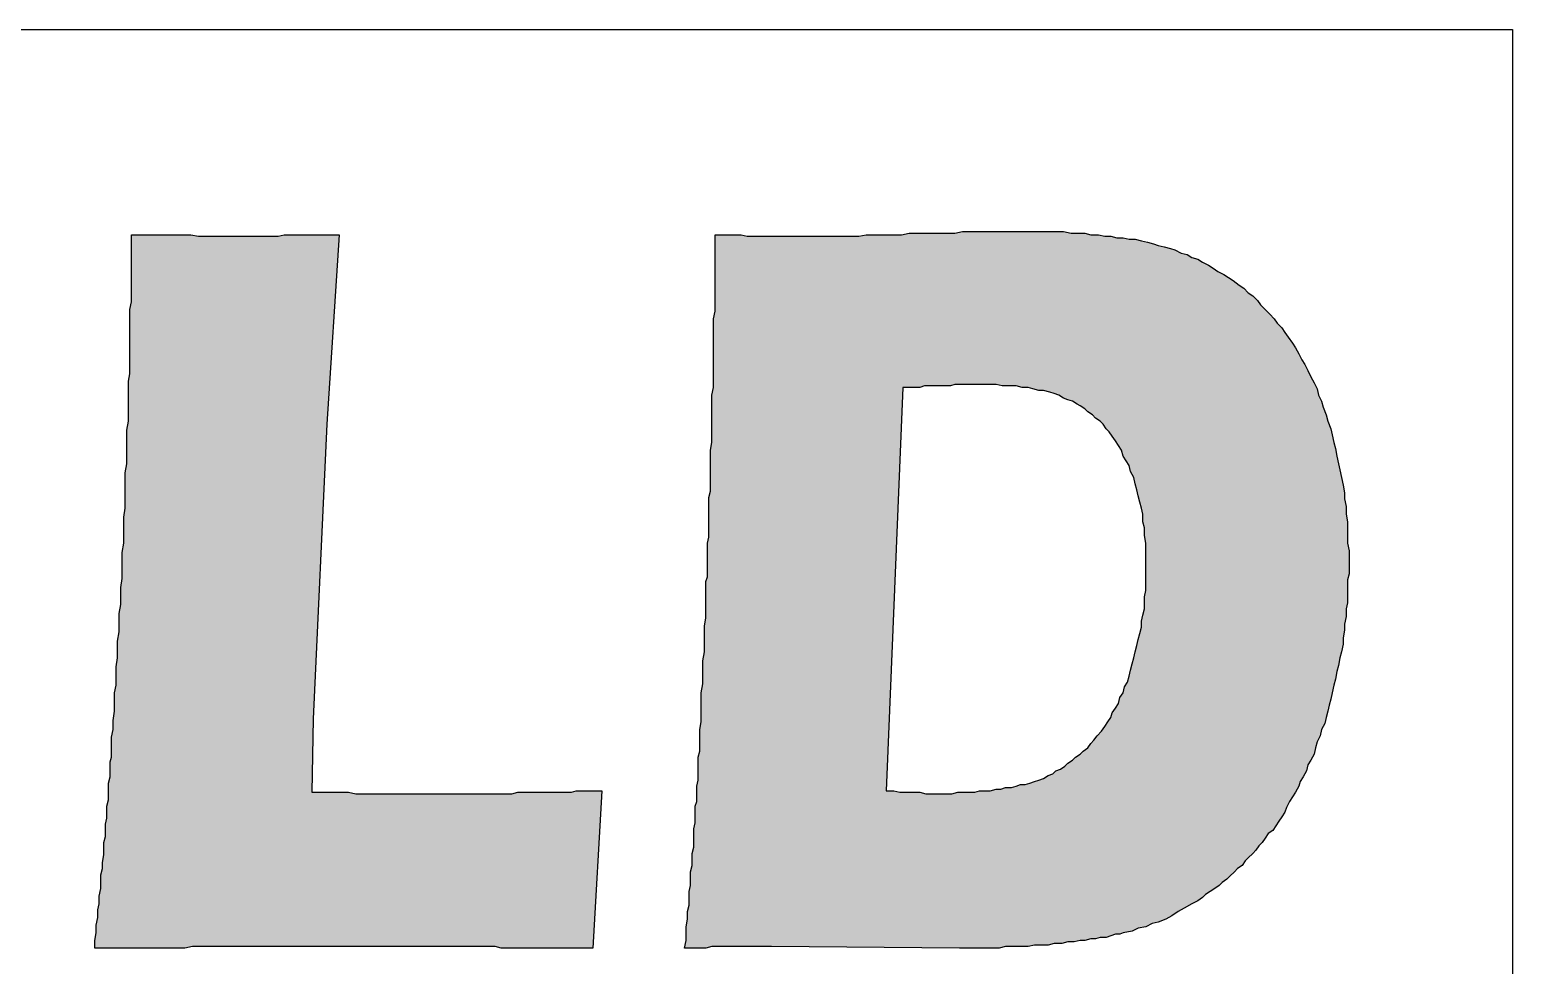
# Model space of a CAD drawing. Extents: x 0 to 37.6, y 0 to 24.
# Drawn here: x 34.696 to 35.5, y 6.915 to 7.422 of the extents above; entities that cross this region are included whole.
import ezdxf

# ---------------------------------------------------------------- set-up
doc = ezdxf.new("R2010")
doc.units = 0
doc.header["$LTSCALE"] = 10
doc.header["$MEASUREMENT"] = 0
doc.layers.add('BDR-18', color=1, linetype='Continuous')

# ---------------------------------------------------------------- blocks, each defined once
blk = doc.blocks.new('hel_logo_borderless')
at = {"layer": 'BDR-18', "linetype": 'ByBlock'}
h = blk.add_hatch(color=256, dxfattribs=at)
h.dxf.hatch_style = 1
h.paths.add_polyline_path([(2.23174, 1.37716), (2.23174, 1.3813), (2.23257, 1.38544), (2.23257, 1.38958), (2.2334, 1.39372), (2.2334, 1.39786), (2.23422, 1.40117), (2.23422, 1.40531), (2.23505, 1.40945), (2.23505, 1.41276), (2.23505, 1.4169), (2.23588, 1.42021), (2.23588, 1.42353), (2.23671, 1.42767), (2.23671, 1.43098), (2.23671, 1.43429), (2.23754, 1.4376), (2.23754, 1.44091), (2.23754, 1.44423), (2.23836, 1.44754), (2.23836, 1.45085), (2.23836, 1.45416), (2.23919, 1.45748), (2.23919, 1.46079), (2.23919, 1.46327), (2.23919, 1.46658), (2.24002, 1.4699), (2.24002, 1.47238), (2.24002, 1.47569), (2.24002, 1.47818), (2.24085, 1.48066), (2.24085, 1.48397), (2.24085, 1.48646), (2.24085, 1.49142), (2.24168, 1.49556), (2.24168, 1.50053), (2.2425, 1.5055), (2.2425, 1.51047), (2.2425, 1.51544), (2.24333, 1.51958), (2.24333, 1.52455), (2.24333, 1.52951), (2.24416, 1.53448), (2.24416, 1.53945), (2.24416, 1.54359), (2.24499, 1.54856), (2.24499, 1.55353), (2.24499, 1.55849), (2.24582, 1.56346), (2.24582, 1.5676), (2.24582, 1.57257), (2.24664, 1.57754), (2.24664, 1.58251), (2.24664, 1.58665), (2.24664, 1.59162), (2.24747, 1.59658), (2.24747, 1.60155), (2.24747, 1.60569), (2.24747, 1.61066), (2.2483, 1.61563), (2.2483, 1.6206), (2.2483, 1.62474), (2.2483, 1.62971), (2.2483, 1.63467), (2.24913, 1.63964), (2.24913, 1.64378), (2.24913, 1.64875), (2.24913, 1.65372), (2.24913, 1.65786), (2.24996, 1.66283), (2.24996, 1.66697), (2.24996, 1.67111), (2.24996, 1.67607), (2.24996, 1.68021), (2.24996, 1.68436), (2.25078, 1.6885), (2.25078, 1.69264), (2.25078, 1.69678), (2.25078, 1.70092), (2.25078, 1.70423), (2.25078, 1.70837), (2.25078, 1.71251), (2.25078, 1.71582), (2.25078, 1.71996), (2.25078, 1.72327), (2.25161, 1.72741), (2.25161, 1.73072), (2.25161, 1.73404), (2.25161, 1.73818), (2.25161, 1.74149), (2.25161, 1.7448), (2.25161, 1.74811), (2.25161, 1.75143), (2.25161, 1.75474), (2.25161, 1.75805), (2.25161, 1.76053), (2.25161, 1.76385), (2.25575, 1.76385), (2.25989, 1.76385), (2.26403, 1.76385), (2.26817, 1.76385), (2.27231, 1.76385), (2.27645, 1.76385), (2.27977, 1.76385), (2.28391, 1.76385), (2.28805, 1.76302), (2.29136, 1.76302), (2.2955, 1.76302), (2.29881, 1.76302), (2.30212, 1.76302), (2.30543, 1.76302), (2.30957, 1.76302), (2.31289, 1.76302), (2.31454, 1.76302), (2.31703, 1.76302), (2.31951, 1.76302), (2.32282, 1.76302), (2.32531, 1.76302), (2.32779, 1.76302), (2.3311, 1.76302), (2.33442, 1.76385), (2.33773, 1.76385), (2.34104, 1.76385), (2.34435, 1.76385), (2.34849, 1.76385), (2.3518, 1.76385), (2.35594, 1.76385), (2.36008, 1.76385), (2.36422, 1.76385), (2.3576, 1.66117), (2.35015, 1.50136), (2.34932, 1.46162), (2.3518, 1.46162), (2.35429, 1.46162), (2.3576, 1.46162), (2.36008, 1.46162), (2.36257, 1.46162), (2.36505, 1.46162), (2.36919, 1.46162), (2.37333, 1.46079), (2.37747, 1.46079), (2.38161, 1.46079), (2.38492, 1.46079), (2.38906, 1.46079), (2.39155, 1.46079), (2.39486, 1.46079), (2.39735, 1.46079), (2.39983, 1.46079), (2.40231, 1.46079), (2.40645, 1.46079), (2.41059, 1.46079), (2.41391, 1.46079), (2.41805, 1.46079), (2.42219, 1.46079), (2.42633, 1.46079), (2.42964, 1.46079), (2.43378, 1.46079), (2.43709, 1.46079), (2.44123, 1.46079), (2.44454, 1.46079), (2.44785, 1.46079), (2.45117, 1.46079), (2.45448, 1.46079), (2.45779, 1.46079), (2.4611, 1.46162), (2.46442, 1.46162), (2.46773, 1.46162), (2.47104, 1.46162), (2.47352, 1.46162), (2.47684, 1.46162), (2.47932, 1.46162), (2.48263, 1.46162), (2.48512, 1.46162), (2.4876, 1.46162), (2.49008, 1.46162), (2.49257, 1.46244), (2.49505, 1.46244), (2.49754, 1.46244), (2.5025, 1.46244), (2.50664, 1.46244), (2.50168, 1.37716), (2.49754, 1.37716), (2.4934, 1.37716), (2.48926, 1.37716), (2.48512, 1.37716), (2.48098, 1.37716), (2.47684, 1.37716), (2.4727, 1.37716), (2.46856, 1.37716), (2.46442, 1.37716), (2.46028, 1.37716), (2.45614, 1.37716), (2.452, 1.37716), (2.44868, 1.37798), (2.44454, 1.37798), (2.4404, 1.37798), (2.43626, 1.37798), (2.43212, 1.37798), (2.42881, 1.37798), (2.42467, 1.37798), (2.42053, 1.37798), (2.41639, 1.37798), (2.41308, 1.37798), (2.40894, 1.37798), (2.4048, 1.37798), (2.40149, 1.37798), (2.39735, 1.37798), (2.39321, 1.37798), (2.38989, 1.37798), (2.38575, 1.37798), (2.38244, 1.37798), (2.3783, 1.37798), (2.37416, 1.37798), (2.37168, 1.37798), (2.36919, 1.37798), (2.36671, 1.37798), (2.36422, 1.37798), (2.36174, 1.37798), (2.35926, 1.37798), (2.35677, 1.37798), (2.35429, 1.37798), (2.34932, 1.37798), (2.34435, 1.37798), (2.34021, 1.37798), (2.33524, 1.37798), (2.33027, 1.37798), (2.32531, 1.37798), (2.32117, 1.37798), (2.3162, 1.37798), (2.31123, 1.37798), (2.30709, 1.37798), (2.30212, 1.37798), (2.29798, 1.37798), (2.29384, 1.37798), (2.28887, 1.37798), (2.28473, 1.37798), (2.28059, 1.37716), (2.27645, 1.37716), (2.27231, 1.37716), (2.26817, 1.37716), (2.26403, 1.37716), (2.25989, 1.37716), (2.25575, 1.37716), (2.25161, 1.37716), (2.24747, 1.37716), (2.24333, 1.37716), (2.23919, 1.37716), (2.23588, 1.37716)])
h = blk.add_hatch(color=256, dxfattribs=at)
h.dxf.hatch_style = 1
h.paths.add_polyline_path([(2.66066, 1.46244), (2.6648, 1.46244), (2.66811, 1.46162), (2.67142, 1.46162), (2.67556, 1.46162), (2.67887, 1.46162), (2.68219, 1.46079), (2.68633, 1.46079), (2.69047, 1.46079), (2.69295, 1.46079), (2.69626, 1.46079), (2.69958, 1.46162), (2.70289, 1.46162), (2.70537, 1.46162), (2.70868, 1.46162), (2.71117, 1.46244), (2.71448, 1.46244), (2.71696, 1.46244), (2.72028, 1.46327), (2.72276, 1.46327), (2.72524, 1.4641), (2.72856, 1.4641), (2.73104, 1.46493), (2.73352, 1.46576), (2.73601, 1.46576), (2.73849, 1.46658), (2.74098, 1.46741), (2.74346, 1.46824), (2.74594, 1.46907), (2.74843, 1.47072), (2.75091, 1.47155), (2.75257, 1.47321), (2.75505, 1.47404), (2.75754, 1.47569), (2.75919, 1.47735), (2.76168, 1.479), (2.76333, 1.48066), (2.76582, 1.48232), (2.76747, 1.48397), (2.76996, 1.48563), (2.77161, 1.48811), (2.77327, 1.48977), (2.77493, 1.49225), (2.77741, 1.49474), (2.77907, 1.49722), (2.78072, 1.4997), (2.78238, 1.50219), (2.78321, 1.50467), (2.78486, 1.50716), (2.78652, 1.50964), (2.78735, 1.51295), (2.789, 1.51544), (2.78983, 1.51875), (2.79149, 1.52123), (2.79231, 1.52455), (2.79314, 1.52786), (2.79397, 1.53117), (2.7948, 1.53448), (2.79563, 1.53779), (2.79645, 1.54111), (2.79728, 1.54442), (2.79811, 1.54773), (2.79894, 1.55104), (2.79894, 1.55435), (2.79977, 1.55767), (2.80059, 1.56098), (2.80059, 1.56429), (2.80059, 1.5676), (2.80142, 1.57092), (2.80142, 1.57423), (2.80142, 1.57754), (2.80142, 1.58085), (2.80142, 1.58416), (2.80142, 1.58913), (2.80142, 1.59244), (2.80142, 1.59658), (2.80059, 1.60072), (2.80059, 1.60486), (2.79977, 1.60818), (2.79977, 1.61232), (2.79894, 1.61563), (2.79811, 1.61894), (2.79728, 1.62225), (2.79645, 1.62557), (2.79563, 1.62888), (2.7948, 1.63219), (2.79314, 1.6355), (2.79231, 1.63881), (2.79066, 1.6413), (2.789, 1.64378), (2.78817, 1.64709), (2.78652, 1.64958), (2.78486, 1.65206), (2.78321, 1.65455), (2.78155, 1.65703), (2.77989, 1.65869), (2.77824, 1.66117), (2.77658, 1.66283), (2.7741, 1.66448), (2.77244, 1.66614), (2.76996, 1.66779), (2.7683, 1.66945), (2.76582, 1.67111), (2.76416, 1.67193), (2.76168, 1.67359), (2.75919, 1.67442), (2.75671, 1.67525), (2.75423, 1.6769), (2.75174, 1.67773), (2.74926, 1.67856), (2.74594, 1.67939), (2.74346, 1.67939), (2.74015, 1.68021), (2.73766, 1.68104), (2.73435, 1.68104), (2.73104, 1.68187), (2.7269, 1.68187), (2.72359, 1.68187), (2.72028, 1.6827), (2.71614, 1.6827), (2.71282, 1.6827), (2.70786, 1.6827), (2.70537, 1.6827), (2.70289, 1.6827), (2.7004, 1.6827), (2.69792, 1.6827), (2.69544, 1.68187), (2.69295, 1.68187), (2.68964, 1.68187), (2.68715, 1.68187), (2.68467, 1.68187), (2.68136, 1.68187), (2.67887, 1.68104), (2.67556, 1.68104), (2.67225, 1.68104), (2.66977, 1.68104)], flags=16)
h.paths.add_polyline_path([(2.55136, 1.37716), (2.55219, 1.3813), (2.55219, 1.38544), (2.55219, 1.38875), (2.55301, 1.39289), (2.55301, 1.39703), (2.55384, 1.40034), (2.55384, 1.40448), (2.55384, 1.40779), (2.55467, 1.41111), (2.55467, 1.41525), (2.55467, 1.41856), (2.5555, 1.42187), (2.5555, 1.42518), (2.5555, 1.42849), (2.55633, 1.43181), (2.55633, 1.43512), (2.55633, 1.43843), (2.55633, 1.44174), (2.55715, 1.44506), (2.55715, 1.44754), (2.55715, 1.45085), (2.55715, 1.45416), (2.55798, 1.45665), (2.55798, 1.45996), (2.55798, 1.46244), (2.55798, 1.46493), (2.55881, 1.46824), (2.55881, 1.47072), (2.55881, 1.47321), (2.55881, 1.47569), (2.55881, 1.47818), (2.55881, 1.48066), (2.55964, 1.48397), (2.55964, 1.48811), (2.55964, 1.49142), (2.55964, 1.49556), (2.56047, 1.4997), (2.56047, 1.50385), (2.56047, 1.50716), (2.56047, 1.5113), (2.56047, 1.51544), (2.56129, 1.52041), (2.56129, 1.52455), (2.56129, 1.52869), (2.56129, 1.53283), (2.56212, 1.53779), (2.56212, 1.54193), (2.56212, 1.5469), (2.56212, 1.55187), (2.56295, 1.55601), (2.56295, 1.56098), (2.56295, 1.56346), (2.56295, 1.56595), (2.56295, 1.56843), (2.56295, 1.57092), (2.56295, 1.5734), (2.56295, 1.57588), (2.56378, 1.57837), (2.56378, 1.58085), (2.56378, 1.58416), (2.56378, 1.58665), (2.56378, 1.58913), (2.56378, 1.59162), (2.56378, 1.5941), (2.56378, 1.59658), (2.56461, 1.5999), (2.56461, 1.60238), (2.56461, 1.60486), (2.56461, 1.60735), (2.56461, 1.61066), (2.56461, 1.61314), (2.56461, 1.61563), (2.56461, 1.61894), (2.56461, 1.62142), (2.56543, 1.62474), (2.56543, 1.62722), (2.56543, 1.63053), (2.56543, 1.63467), (2.56543, 1.63881), (2.56543, 1.64295), (2.56543, 1.64709), (2.56626, 1.65123), (2.56626, 1.65537), (2.56626, 1.65869), (2.56626, 1.66283), (2.56626, 1.66614), (2.56626, 1.67028), (2.56626, 1.67359), (2.56626, 1.6769), (2.56709, 1.68104), (2.56709, 1.68436), (2.56709, 1.68684), (2.56709, 1.69015), (2.56709, 1.69346), (2.56709, 1.69678), (2.56709, 1.69926), (2.56709, 1.70257), (2.56709, 1.70506), (2.56709, 1.70754), (2.56709, 1.71085), (2.56709, 1.71334), (2.56709, 1.71582), (2.56709, 1.7183), (2.56792, 1.72244), (2.56792, 1.72658), (2.56792, 1.73072), (2.56792, 1.76385), (2.57123, 1.76385), (2.57454, 1.76385), (2.57868, 1.76385), (2.582, 1.76385), (2.58531, 1.76302), (2.58862, 1.76302), (2.59193, 1.76302), (2.59524, 1.76302), (2.59856, 1.76302), (2.60104, 1.76302), (2.60435, 1.76302), (2.60766, 1.76302), (2.61015, 1.76302), (2.61346, 1.76302), (2.61594, 1.76302), (2.61843, 1.76302), (2.62174, 1.76302), (2.62422, 1.76302), (2.62671, 1.76302), (2.63002, 1.76302), (2.63333, 1.76302), (2.63582, 1.76302), (2.63913, 1.76302), (2.64244, 1.76302), (2.64575, 1.76302), (2.64989, 1.76385), (2.65321, 1.76385), (2.65735, 1.76385), (2.66066, 1.76385), (2.6648, 1.76385), (2.66894, 1.76385), (2.67308, 1.76467), (2.67722, 1.76467), (2.68136, 1.76467), (2.6855, 1.76467), (2.68964, 1.76467), (2.69378, 1.76467), (2.69792, 1.76467), (2.70206, 1.7655), (2.70537, 1.7655), (2.70951, 1.7655), (2.71365, 1.7655), (2.71779, 1.7655), (2.7211, 1.7655), (2.72524, 1.7655), (2.72856, 1.7655), (2.7327, 1.7655), (2.73601, 1.7655), (2.74098, 1.7655), (2.74512, 1.7655), (2.74843, 1.7655), (2.75257, 1.7655), (2.75671, 1.7655), (2.76085, 1.76467), (2.76416, 1.76467), (2.7683, 1.76467), (2.77161, 1.76385), (2.77575, 1.76385), (2.77907, 1.76302), (2.78238, 1.76302), (2.78569, 1.76219), (2.789, 1.76219), (2.79231, 1.76136), (2.79563, 1.76136), (2.79894, 1.76053), (2.80225, 1.75971), (2.80556, 1.75888), (2.80805, 1.75805), (2.81136, 1.75722), (2.81467, 1.75639), (2.81716, 1.75557), (2.82047, 1.75391), (2.82378, 1.75308), (2.82626, 1.75143), (2.82958, 1.7506), (2.83206, 1.74894), (2.83537, 1.74729), (2.83786, 1.74563), (2.84034, 1.74397), (2.84365, 1.74232), (2.84614, 1.74066), (2.84862, 1.739), (2.85193, 1.73652), (2.85442, 1.73486), (2.8569, 1.73238), (2.85938, 1.73072), (2.86187, 1.72824), (2.86352, 1.72576), (2.86601, 1.72327), (2.86849, 1.72079), (2.87098, 1.7183), (2.87263, 1.71582), (2.87512, 1.71334), (2.87677, 1.71085), (2.87843, 1.70837), (2.88091, 1.70506), (2.88257, 1.70257), (2.88423, 1.69926), (2.88588, 1.69595), (2.88754, 1.69346), (2.88919, 1.69015), (2.89085, 1.68684), (2.89251, 1.68353), (2.89416, 1.68021), (2.89499, 1.6769), (2.89665, 1.67359), (2.89747, 1.67028), (2.89913, 1.66614), (2.89996, 1.66283), (2.90161, 1.65869), (2.90244, 1.65537), (2.90327, 1.65123), (2.9041, 1.64792), (2.90493, 1.64378), (2.90575, 1.63964), (2.90658, 1.63633), (2.90741, 1.63219), (2.90824, 1.62805), (2.90907, 1.62391), (2.90907, 1.6206), (2.90989, 1.61646), (2.90989, 1.61232), (2.91072, 1.60818), (2.91072, 1.60404), (2.91072, 1.60072), (2.91072, 1.59658), (2.91155, 1.59244), (2.91155, 1.5883), (2.91155, 1.58416), (2.91155, 1.58002), (2.91072, 1.57671), (2.91072, 1.57257), (2.91072, 1.56843), (2.91072, 1.56429), (2.90989, 1.56098), (2.90989, 1.55684), (2.90907, 1.5527), (2.90907, 1.54939), (2.90824, 1.54525), (2.90824, 1.54193), (2.90741, 1.53779), (2.90658, 1.53448), (2.90575, 1.53034), (2.90493, 1.52703), (2.9041, 1.52289), (2.90327, 1.51958), (2.90244, 1.51544), (2.90161, 1.51213), (2.90079, 1.50881), (2.89996, 1.5055), (2.89913, 1.50219), (2.8983, 1.49888), (2.89665, 1.49556), (2.89582, 1.49225), (2.89416, 1.48894), (2.89333, 1.48563), (2.89251, 1.48232), (2.89085, 1.479), (2.88919, 1.47652), (2.88837, 1.47321), (2.88671, 1.4699), (2.88505, 1.46741), (2.88423, 1.46493), (2.88257, 1.46162), (2.88091, 1.45913), (2.87926, 1.45665), (2.8776, 1.45334), (2.87677, 1.45085), (2.87512, 1.44837), (2.87346, 1.44588), (2.87181, 1.4434), (2.87015, 1.44091), (2.86767, 1.43926), (2.86601, 1.43677), (2.86435, 1.43429), (2.8627, 1.43263), (2.86104, 1.43015), (2.85938, 1.42849), (2.8569, 1.42601), (2.85524, 1.42435), (2.85359, 1.42187), (2.8511, 1.42021), (2.84945, 1.41856), (2.84696, 1.41607), (2.84531, 1.41442), (2.84282, 1.41276), (2.84117, 1.41111), (2.83868, 1.40945), (2.8362, 1.40779), (2.83372, 1.40614), (2.83206, 1.40448), (2.82958, 1.40283), (2.82626, 1.40117), (2.82212, 1.39869), (2.81881, 1.39703), (2.8155, 1.39455), (2.81219, 1.39289), (2.80805, 1.39123), (2.80473, 1.39041), (2.80142, 1.38875), (2.79728, 1.38792), (2.79397, 1.38627), (2.789, 1.38544), (2.78735, 1.38461), (2.78486, 1.38461), (2.78238, 1.38378), (2.77989, 1.38295), (2.77658, 1.38295), (2.7741, 1.38212), (2.77161, 1.38212), (2.7683, 1.3813), (2.76582, 1.3813), (2.76251, 1.38047), (2.75919, 1.38047), (2.75588, 1.37964), (2.75174, 1.37964), (2.74843, 1.37881), (2.74512, 1.37881), (2.74098, 1.37881), (2.73766, 1.37798), (2.73352, 1.37798), (2.72938, 1.37798), (2.72524, 1.37798), (2.72193, 1.37716), (2.71779, 1.37716), (2.71365, 1.37716), (2.70951, 1.37716), (2.70454, 1.37716), (2.7004, 1.37716), (2.59856, 1.37798), (2.59442, 1.37798), (2.59193, 1.37798), (2.59028, 1.37798), (2.58779, 1.37798), (2.58531, 1.37798), (2.582, 1.37798), (2.57951, 1.37798), (2.5762, 1.37798), (2.57289, 1.37798), (2.5704, 1.37798), (2.56626, 1.37798), (2.56295, 1.37716), (2.55964, 1.37716), (2.5555, 1.37716)])
for points in [[(2.23174, 1.37716), (2.23174, 1.3813), (2.23257, 1.38544), (2.23257, 1.38958), (2.2334, 1.39372), (2.2334, 1.39786), (2.23422, 1.40117), (2.23422, 1.40531), (2.23505, 1.40945), (2.23505, 1.41276), (2.23505, 1.4169), (2.23588, 1.42021), (2.23588, 1.42353), (2.23671, 1.42767), (2.23671, 1.43098), (2.23671, 1.43429), (2.23754, 1.4376), (2.23754, 1.44091), (2.23754, 1.44423), (2.23836, 1.44754), (2.23836, 1.45085), (2.23836, 1.45416), (2.23919, 1.45748), (2.23919, 1.46079), (2.23919, 1.46327), (2.23919, 1.46658), (2.24002, 1.4699), (2.24002, 1.47238), (2.24002, 1.47569), (2.24002, 1.47818), (2.24085, 1.48066), (2.24085, 1.48397), (2.24085, 1.48646), (2.24085, 1.49142), (2.24168, 1.49556), (2.24168, 1.50053), (2.2425, 1.5055), (2.2425, 1.51047), (2.2425, 1.51544), (2.24333, 1.51958), (2.24333, 1.52455), (2.24333, 1.52951), (2.24416, 1.53448), (2.24416, 1.53945), (2.24416, 1.54359), (2.24499, 1.54856), (2.24499, 1.55353), (2.24499, 1.55849), (2.24582, 1.56346), (2.24582, 1.5676), (2.24582, 1.57257), (2.24664, 1.57754), (2.24664, 1.58251), (2.24664, 1.58665), (2.24664, 1.59162), (2.24747, 1.59658), (2.24747, 1.60155), (2.24747, 1.60569), (2.24747, 1.61066), (2.2483, 1.61563), (2.2483, 1.6206), (2.2483, 1.62474), (2.2483, 1.62971), (2.2483, 1.63467), (2.24913, 1.63964), (2.24913, 1.64378), (2.24913, 1.64875), (2.24913, 1.65372), (2.24913, 1.65786), (2.24996, 1.66283), (2.24996, 1.66697), (2.24996, 1.67111), (2.24996, 1.67607), (2.24996, 1.68021), (2.24996, 1.68436), (2.25078, 1.6885), (2.25078, 1.69264), (2.25078, 1.69678), (2.25078, 1.70092), (2.25078, 1.70423), (2.25078, 1.70837), (2.25078, 1.71251), (2.25078, 1.71582), (2.25078, 1.71996), (2.25078, 1.72327), (2.25161, 1.72741), (2.25161, 1.73072), (2.25161, 1.73404), (2.25161, 1.73818), (2.25161, 1.74149), (2.25161, 1.7448), (2.25161, 1.74811), (2.25161, 1.75143), (2.25161, 1.75474), (2.25161, 1.75805), (2.25161, 1.76053), (2.25161, 1.76385), (2.25575, 1.76385), (2.25989, 1.76385), (2.26403, 1.76385), (2.26817, 1.76385), (2.27231, 1.76385), (2.27645, 1.76385), (2.27977, 1.76385), (2.28391, 1.76385), (2.28805, 1.76302), (2.29136, 1.76302), (2.2955, 1.76302), (2.29881, 1.76302), (2.30212, 1.76302), (2.30543, 1.76302), (2.30957, 1.76302), (2.31289, 1.76302), (2.31454, 1.76302), (2.31703, 1.76302), (2.31951, 1.76302), (2.32282, 1.76302), (2.32531, 1.76302), (2.32779, 1.76302), (2.3311, 1.76302), (2.33442, 1.76385), (2.33773, 1.76385), (2.34104, 1.76385), (2.34435, 1.76385), (2.34849, 1.76385), (2.3518, 1.76385), (2.35594, 1.76385), (2.36008, 1.76385), (2.36422, 1.76385), (2.3576, 1.66117), (2.35015, 1.50136), (2.34932, 1.46162), (2.3518, 1.46162), (2.35429, 1.46162), (2.3576, 1.46162), (2.36008, 1.46162), (2.36257, 1.46162), (2.36505, 1.46162), (2.36919, 1.46162), (2.37333, 1.46079), (2.37747, 1.46079), (2.38161, 1.46079), (2.38492, 1.46079), (2.38906, 1.46079), (2.39155, 1.46079), (2.39486, 1.46079), (2.39735, 1.46079), (2.39983, 1.46079), (2.40231, 1.46079), (2.40645, 1.46079), (2.41059, 1.46079), (2.41391, 1.46079), (2.41805, 1.46079), (2.42219, 1.46079), (2.42633, 1.46079), (2.42964, 1.46079), (2.43378, 1.46079), (2.43709, 1.46079), (2.44123, 1.46079), (2.44454, 1.46079), (2.44785, 1.46079), (2.45117, 1.46079), (2.45448, 1.46079), (2.45779, 1.46079), (2.4611, 1.46162), (2.46442, 1.46162), (2.46773, 1.46162), (2.47104, 1.46162), (2.47352, 1.46162), (2.47684, 1.46162), (2.47932, 1.46162), (2.48263, 1.46162), (2.48512, 1.46162), (2.4876, 1.46162), (2.49008, 1.46162), (2.49257, 1.46244), (2.49505, 1.46244), (2.49754, 1.46244), (2.5025, 1.46244), (2.50664, 1.46244), (2.50168, 1.37716), (2.49754, 1.37716), (2.4934, 1.37716), (2.48926, 1.37716), (2.48512, 1.37716), (2.48098, 1.37716), (2.47684, 1.37716), (2.4727, 1.37716), (2.46856, 1.37716), (2.46442, 1.37716), (2.46028, 1.37716), (2.45614, 1.37716), (2.452, 1.37716), (2.44868, 1.37798), (2.44454, 1.37798), (2.4404, 1.37798), (2.43626, 1.37798), (2.43212, 1.37798), (2.42881, 1.37798), (2.42467, 1.37798), (2.42053, 1.37798), (2.41639, 1.37798), (2.41308, 1.37798), (2.40894, 1.37798), (2.4048, 1.37798), (2.40149, 1.37798), (2.39735, 1.37798), (2.39321, 1.37798), (2.38989, 1.37798), (2.38575, 1.37798), (2.38244, 1.37798), (2.3783, 1.37798), (2.37416, 1.37798), (2.37168, 1.37798), (2.36919, 1.37798), (2.36671, 1.37798), (2.36422, 1.37798), (2.36174, 1.37798), (2.35926, 1.37798), (2.35677, 1.37798), (2.35429, 1.37798), (2.34932, 1.37798), (2.34435, 1.37798), (2.34021, 1.37798), (2.33524, 1.37798), (2.33027, 1.37798), (2.32531, 1.37798), (2.32117, 1.37798), (2.3162, 1.37798), (2.31123, 1.37798), (2.30709, 1.37798), (2.30212, 1.37798), (2.29798, 1.37798), (2.29384, 1.37798), (2.28887, 1.37798), (2.28473, 1.37798), (2.28059, 1.37716), (2.27645, 1.37716), (2.27231, 1.37716), (2.26817, 1.37716), (2.26403, 1.37716), (2.25989, 1.37716), (2.25575, 1.37716), (2.25161, 1.37716), (2.24747, 1.37716), (2.24333, 1.37716), (2.23919, 1.37716), (2.23588, 1.37716)], [(2.55136, 1.37716), (2.55219, 1.3813), (2.55219, 1.38544), (2.55219, 1.38875), (2.55301, 1.39289), (2.55301, 1.39703), (2.55384, 1.40034), (2.55384, 1.40448), (2.55384, 1.40779), (2.55467, 1.41111), (2.55467, 1.41525), (2.55467, 1.41856), (2.5555, 1.42187), (2.5555, 1.42518), (2.5555, 1.42849), (2.55633, 1.43181), (2.55633, 1.43512), (2.55633, 1.43843), (2.55633, 1.44174), (2.55715, 1.44506), (2.55715, 1.44754), (2.55715, 1.45085), (2.55715, 1.45416), (2.55798, 1.45665), (2.55798, 1.45996), (2.55798, 1.46244), (2.55798, 1.46493), (2.55881, 1.46824), (2.55881, 1.47072), (2.55881, 1.47321), (2.55881, 1.47569), (2.55881, 1.47818), (2.55881, 1.48066), (2.55964, 1.48397), (2.55964, 1.48811), (2.55964, 1.49142), (2.55964, 1.49556), (2.56047, 1.4997), (2.56047, 1.50385), (2.56047, 1.50716), (2.56047, 1.5113), (2.56047, 1.51544), (2.56129, 1.52041), (2.56129, 1.52455), (2.56129, 1.52869), (2.56129, 1.53283), (2.56212, 1.53779), (2.56212, 1.54193), (2.56212, 1.5469), (2.56212, 1.55187), (2.56295, 1.55601), (2.56295, 1.56098), (2.56295, 1.56346), (2.56295, 1.56595), (2.56295, 1.56843), (2.56295, 1.57092), (2.56295, 1.5734), (2.56295, 1.57588), (2.56378, 1.57837), (2.56378, 1.58085), (2.56378, 1.58416), (2.56378, 1.58665), (2.56378, 1.58913), (2.56378, 1.59162), (2.56378, 1.5941), (2.56378, 1.59658), (2.56461, 1.5999), (2.56461, 1.60238), (2.56461, 1.60486), (2.56461, 1.60735), (2.56461, 1.61066), (2.56461, 1.61314), (2.56461, 1.61563), (2.56461, 1.61894), (2.56461, 1.62142), (2.56543, 1.62474), (2.56543, 1.62722), (2.56543, 1.63053), (2.56543, 1.63467), (2.56543, 1.63881), (2.56543, 1.64295), (2.56543, 1.64709), (2.56626, 1.65123), (2.56626, 1.65537), (2.56626, 1.65869), (2.56626, 1.66283), (2.56626, 1.66614), (2.56626, 1.67028), (2.56626, 1.67359), (2.56626, 1.6769), (2.56709, 1.68104), (2.56709, 1.68436), (2.56709, 1.68684), (2.56709, 1.69015), (2.56709, 1.69346), (2.56709, 1.69678), (2.56709, 1.69926), (2.56709, 1.70257), (2.56709, 1.70506), (2.56709, 1.70754), (2.56709, 1.71085), (2.56709, 1.71334), (2.56709, 1.71582), (2.56709, 1.7183), (2.56792, 1.72244), (2.56792, 1.72658), (2.56792, 1.73072), (2.56792, 1.76385), (2.57123, 1.76385), (2.57454, 1.76385), (2.57868, 1.76385), (2.582, 1.76385), (2.58531, 1.76302), (2.58862, 1.76302), (2.59193, 1.76302), (2.59524, 1.76302), (2.59856, 1.76302), (2.60104, 1.76302), (2.60435, 1.76302), (2.60766, 1.76302), (2.61015, 1.76302), (2.61346, 1.76302), (2.61594, 1.76302), (2.61843, 1.76302), (2.62174, 1.76302), (2.62422, 1.76302), (2.62671, 1.76302), (2.63002, 1.76302), (2.63333, 1.76302), (2.63582, 1.76302), (2.63913, 1.76302), (2.64244, 1.76302), (2.64575, 1.76302), (2.64989, 1.76385), (2.65321, 1.76385), (2.65735, 1.76385), (2.66066, 1.76385), (2.6648, 1.76385), (2.66894, 1.76385), (2.67308, 1.76467), (2.67722, 1.76467), (2.68136, 1.76467), (2.6855, 1.76467), (2.68964, 1.76467), (2.69378, 1.76467), (2.69792, 1.76467), (2.70206, 1.7655), (2.70537, 1.7655), (2.70951, 1.7655), (2.71365, 1.7655), (2.71779, 1.7655), (2.7211, 1.7655), (2.72524, 1.7655), (2.72856, 1.7655), (2.7327, 1.7655), (2.73601, 1.7655), (2.74098, 1.7655), (2.74512, 1.7655), (2.74843, 1.7655), (2.75257, 1.7655), (2.75671, 1.7655), (2.76085, 1.76467), (2.76416, 1.76467), (2.7683, 1.76467), (2.77161, 1.76385), (2.77575, 1.76385), (2.77907, 1.76302), (2.78238, 1.76302), (2.78569, 1.76219), (2.789, 1.76219), (2.79231, 1.76136), (2.79563, 1.76136), (2.79894, 1.76053), (2.80225, 1.75971), (2.80556, 1.75888), (2.80805, 1.75805), (2.81136, 1.75722), (2.81467, 1.75639), (2.81716, 1.75557), (2.82047, 1.75391), (2.82378, 1.75308), (2.82626, 1.75143), (2.82958, 1.7506), (2.83206, 1.74894), (2.83537, 1.74729), (2.83786, 1.74563), (2.84034, 1.74397), (2.84365, 1.74232), (2.84614, 1.74066), (2.84862, 1.739), (2.85193, 1.73652), (2.85442, 1.73486), (2.8569, 1.73238), (2.85938, 1.73072), (2.86187, 1.72824), (2.86352, 1.72576), (2.86601, 1.72327), (2.86849, 1.72079), (2.87098, 1.7183), (2.87263, 1.71582), (2.87512, 1.71334), (2.87677, 1.71085), (2.87843, 1.70837), (2.88091, 1.70506), (2.88257, 1.70257), (2.88423, 1.69926), (2.88588, 1.69595), (2.88754, 1.69346), (2.88919, 1.69015), (2.89085, 1.68684), (2.89251, 1.68353), (2.89416, 1.68021), (2.89499, 1.6769), (2.89665, 1.67359), (2.89747, 1.67028), (2.89913, 1.66614), (2.89996, 1.66283), (2.90161, 1.65869), (2.90244, 1.65537), (2.90327, 1.65123), (2.9041, 1.64792), (2.90493, 1.64378), (2.90575, 1.63964), (2.90658, 1.63633), (2.90741, 1.63219), (2.90824, 1.62805), (2.90907, 1.62391), (2.90907, 1.6206), (2.90989, 1.61646), (2.90989, 1.61232), (2.91072, 1.60818), (2.91072, 1.60404), (2.91072, 1.60072), (2.91072, 1.59658), (2.91155, 1.59244), (2.91155, 1.5883), (2.91155, 1.58416), (2.91155, 1.58002), (2.91072, 1.57671), (2.91072, 1.57257), (2.91072, 1.56843), (2.91072, 1.56429), (2.90989, 1.56098), (2.90989, 1.55684), (2.90907, 1.5527), (2.90907, 1.54939), (2.90824, 1.54525), (2.90824, 1.54193), (2.90741, 1.53779), (2.90658, 1.53448), (2.90575, 1.53034), (2.90493, 1.52703), (2.9041, 1.52289), (2.90327, 1.51958), (2.90244, 1.51544), (2.90161, 1.51213), (2.90079, 1.50881), (2.89996, 1.5055), (2.89913, 1.50219), (2.8983, 1.49888), (2.89665, 1.49556), (2.89582, 1.49225), (2.89416, 1.48894), (2.89333, 1.48563), (2.89251, 1.48232), (2.89085, 1.479), (2.88919, 1.47652), (2.88837, 1.47321), (2.88671, 1.4699), (2.88505, 1.46741), (2.88423, 1.46493), (2.88257, 1.46162), (2.88091, 1.45913), (2.87926, 1.45665), (2.8776, 1.45334), (2.87677, 1.45085), (2.87512, 1.44837), (2.87346, 1.44588), (2.87181, 1.4434), (2.87015, 1.44091), (2.86767, 1.43926), (2.86601, 1.43677), (2.86435, 1.43429), (2.8627, 1.43263), (2.86104, 1.43015), (2.85938, 1.42849), (2.8569, 1.42601), (2.85524, 1.42435), (2.85359, 1.42187), (2.8511, 1.42021), (2.84945, 1.41856), (2.84696, 1.41607), (2.84531, 1.41442), (2.84282, 1.41276), (2.84117, 1.41111), (2.83868, 1.40945), (2.8362, 1.40779), (2.83372, 1.40614), (2.83206, 1.40448), (2.82958, 1.40283), (2.82626, 1.40117), (2.82212, 1.39869), (2.81881, 1.39703), (2.8155, 1.39455), (2.81219, 1.39289), (2.80805, 1.39123), (2.80473, 1.39041), (2.80142, 1.38875), (2.79728, 1.38792), (2.79397, 1.38627), (2.789, 1.38544), (2.78735, 1.38461), (2.78486, 1.38461), (2.78238, 1.38378), (2.77989, 1.38295), (2.77658, 1.38295), (2.7741, 1.38212), (2.77161, 1.38212), (2.7683, 1.3813), (2.76582, 1.3813), (2.76251, 1.38047), (2.75919, 1.38047), (2.75588, 1.37964), (2.75174, 1.37964), (2.74843, 1.37881), (2.74512, 1.37881), (2.74098, 1.37881), (2.73766, 1.37798), (2.73352, 1.37798), (2.72938, 1.37798), (2.72524, 1.37798), (2.72193, 1.37716), (2.71779, 1.37716), (2.71365, 1.37716), (2.70951, 1.37716), (2.70454, 1.37716), (2.7004, 1.37716), (2.59856, 1.37798), (2.59442, 1.37798), (2.59193, 1.37798), (2.59028, 1.37798), (2.58779, 1.37798), (2.58531, 1.37798), (2.582, 1.37798), (2.57951, 1.37798), (2.5762, 1.37798), (2.57289, 1.37798), (2.5704, 1.37798), (2.56626, 1.37798), (2.56295, 1.37716), (2.55964, 1.37716), (2.5555, 1.37716)], [(2.66066, 1.46244), (2.6648, 1.46244), (2.66811, 1.46162), (2.67142, 1.46162), (2.67556, 1.46162), (2.67887, 1.46162), (2.68219, 1.46079), (2.68633, 1.46079), (2.69047, 1.46079), (2.69295, 1.46079), (2.69626, 1.46079), (2.69958, 1.46162), (2.70289, 1.46162), (2.70537, 1.46162), (2.70868, 1.46162), (2.71117, 1.46244), (2.71448, 1.46244), (2.71696, 1.46244), (2.72028, 1.46327), (2.72276, 1.46327), (2.72524, 1.4641), (2.72856, 1.4641), (2.73104, 1.46493), (2.73352, 1.46576), (2.73601, 1.46576), (2.73849, 1.46658), (2.74098, 1.46741), (2.74346, 1.46824), (2.74594, 1.46907), (2.74843, 1.47072), (2.75091, 1.47155), (2.75257, 1.47321), (2.75505, 1.47404), (2.75754, 1.47569), (2.75919, 1.47735), (2.76168, 1.479), (2.76333, 1.48066), (2.76582, 1.48232), (2.76747, 1.48397), (2.76996, 1.48563), (2.77161, 1.48811), (2.77327, 1.48977), (2.77493, 1.49225), (2.77741, 1.49474), (2.77907, 1.49722), (2.78072, 1.4997), (2.78238, 1.50219), (2.78321, 1.50467), (2.78486, 1.50716), (2.78652, 1.50964), (2.78735, 1.51295), (2.789, 1.51544), (2.78983, 1.51875), (2.79149, 1.52123), (2.79231, 1.52455), (2.79314, 1.52786), (2.79397, 1.53117), (2.7948, 1.53448), (2.79563, 1.53779), (2.79645, 1.54111), (2.79728, 1.54442), (2.79811, 1.54773), (2.79894, 1.55104), (2.79894, 1.55435), (2.79977, 1.55767), (2.80059, 1.56098), (2.80059, 1.56429), (2.80059, 1.5676), (2.80142, 1.57092), (2.80142, 1.57423), (2.80142, 1.57754), (2.80142, 1.58085), (2.80142, 1.58416), (2.80142, 1.58913), (2.80142, 1.59244), (2.80142, 1.59658), (2.80059, 1.60072), (2.80059, 1.60486), (2.79977, 1.60818), (2.79977, 1.61232), (2.79894, 1.61563), (2.79811, 1.61894), (2.79728, 1.62225), (2.79645, 1.62557), (2.79563, 1.62888), (2.7948, 1.63219), (2.79314, 1.6355), (2.79231, 1.63881), (2.79066, 1.6413), (2.789, 1.64378), (2.78817, 1.64709), (2.78652, 1.64958), (2.78486, 1.65206), (2.78321, 1.65455), (2.78155, 1.65703), (2.77989, 1.65869), (2.77824, 1.66117), (2.77658, 1.66283), (2.7741, 1.66448), (2.77244, 1.66614), (2.76996, 1.66779), (2.7683, 1.66945), (2.76582, 1.67111), (2.76416, 1.67193), (2.76168, 1.67359), (2.75919, 1.67442), (2.75671, 1.67525), (2.75423, 1.6769), (2.75174, 1.67773), (2.74926, 1.67856), (2.74594, 1.67939), (2.74346, 1.67939), (2.74015, 1.68021), (2.73766, 1.68104), (2.73435, 1.68104), (2.73104, 1.68187), (2.7269, 1.68187), (2.72359, 1.68187), (2.72028, 1.6827), (2.71614, 1.6827), (2.71282, 1.6827), (2.70786, 1.6827), (2.70537, 1.6827), (2.70289, 1.6827), (2.7004, 1.6827), (2.69792, 1.6827), (2.69544, 1.68187), (2.69295, 1.68187), (2.68964, 1.68187), (2.68715, 1.68187), (2.68467, 1.68187), (2.68136, 1.68187), (2.67887, 1.68104), (2.67556, 1.68104), (2.67225, 1.68104), (2.66977, 1.68104)]]:
    blk.add_lwpolyline(points, close=True, dxfattribs=at)
at = {"layer": 'Defpoints'}
blk.add_lwpolyline([(0, 0), (0, 1.875), (3, 1.875), (3, 0)], close=True, dxfattribs=at)

msp = doc.modelspace()

# ---------------------------------------------------------------- block references
msp.add_blockref('hel_logo_borderless', (32.5, 5.54687))

doc.saveas('drawing.dxf')
